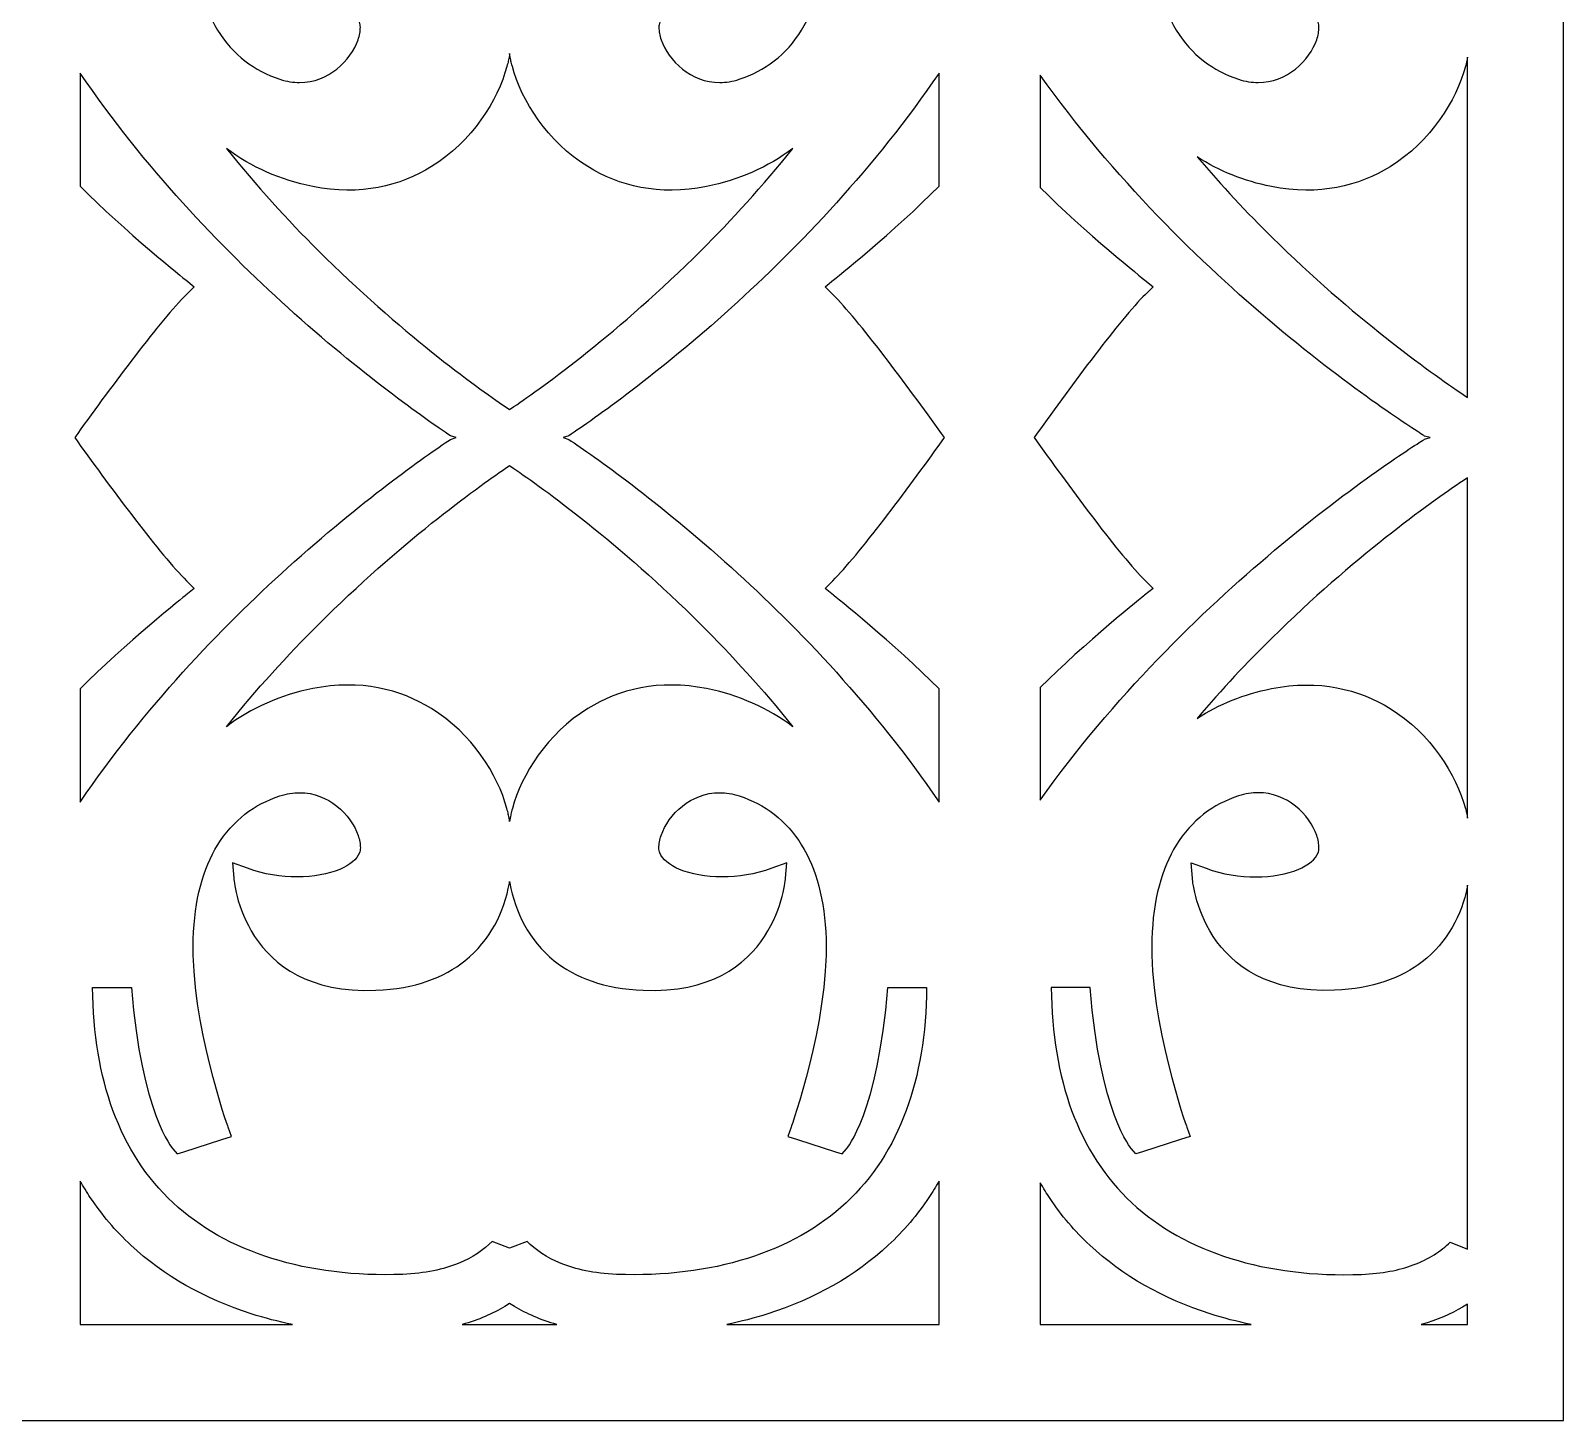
# Model space of a CAD drawing. Header units: centimetres. Extents: x -14.41 to -8.07, y -6.5 to 3.01.
# Drawn here: x -11.241 to -8.07, y -6.5 to -3.624 of the extents above; entities that cross this region are included whole.
import ezdxf

# ---------------------------------------------------------------- set-up
doc = ezdxf.new("R2010")
doc.units = ezdxf.units.CM
doc.header["$MEASUREMENT"] = 0
doc.layers.add('layer 1', color=7, linetype='Continuous')

msp = doc.modelspace()

# ---------------------------------------------------------------- linework, layer by layer
at = {"layer": 'layer 1', "color": 250}
for points, knots in [([(-14.41271, 3.01416), (-14.41271, 3.01416), (-8.07026, 3.01416), (-8.07026, 3.01416), (-8.07026, 3.01416), (-8.07026, 3.01416), (-8.07026, -6.49951), (-8.07026, -6.49951), (-8.07026, -6.49951), (-8.07026, -6.49951), (-14.41271, -6.49951), (-14.41271, -6.49951), (-14.41271, -6.49951), (-14.41271, -6.49951), (-14.41271, 3.01416), (-14.41271, 3.01416)], [0, 0, 0, 0, 0.2, 0.2, 0.2, 0.2, 0.4, 0.4, 0.4, 0.4, 0.6, 0.6, 0.6, 0.6, 1, 1, 1, 1]), ([(-10.25048, -2.78904), (-10.25048, -2.78904), (-10.2145, -2.80317), (-10.2145, -2.80317), (-10.2145, -2.80317), (-10.19686, -2.78557), (-10.17393, -2.76954), (-10.14412, -2.75744), (-10.14412, -2.75744), (-10.11367, -2.74507), (-10.07595, -2.73678), (-10.02924, -2.73495), (-10.02924, -2.73495), (-10.02924, -2.73495), (-10.02932, -2.73495), (-10.02932, -2.73495), (-10.02932, -2.73495), (-9.93075, -2.73123), (-9.83918, -2.74263), (-9.75857, -2.76789), (-9.75857, -2.76789), (-9.67859, -2.79296), (-9.60924, -2.8317), (-9.55444, -2.88287), (-9.55444, -2.88287), (-9.49928, -2.9343), (-9.45769, -2.99816), (-9.42983, -3.07395), (-9.42983, -3.07395), (-9.40276, -3.14761), (-9.38863, -3.23265), (-9.38759, -3.32861), (-9.38759, -3.32861), (-9.38759, -3.32861), (-9.468, -3.32861), (-9.468, -3.32861), (-9.468, -3.32861), (-9.48873, -3.06745), (-9.55334, -2.99495), (-9.55353, -2.99473), (-9.55353, -2.99473), (-9.55353, -2.99473), (-9.56268, -2.98412), (-9.56268, -2.98412), (-9.56268, -2.98412), (-9.56268, -2.98412), (-9.57615, -2.98846), (-9.57615, -2.98846), (-9.57615, -2.98846), (-9.57615, -2.98846), (-9.6548, -3.01383), (-9.6548, -3.01383), (-9.6548, -3.01383), (-9.6548, -3.01383), (-9.675, -3.02034), (-9.675, -3.02034), (-9.675, -3.02034), (-9.675, -3.02034), (-9.66807, -3.03972), (-9.66807, -3.03972), (-9.66807, -3.03972), (-9.66785, -3.04034), (-9.59068, -3.25468), (-9.59583, -3.42871), (-9.59583, -3.42871), (-9.59825, -3.51034), (-9.61651, -3.57473), (-9.64627, -3.62309), (-9.64627, -3.62309), (-9.67786, -3.67441), (-9.72267, -3.70791), (-9.77527, -3.72491), (-9.77527, -3.72491), (-9.78936, -3.72947), (-9.80289, -3.73152), (-9.8157, -3.73152), (-9.8157, -3.73152), (-9.84568, -3.73152), (-9.87214, -3.72029), (-9.89296, -3.70374), (-9.89296, -3.70374), (-9.91413, -3.68689), (-9.92948, -3.66472), (-9.93689, -3.64316), (-9.93689, -3.64316), (-9.94001, -3.63411), (-9.94165, -3.6253), (-9.94165, -3.61724), (-9.94165, -3.61724), (-9.94165, -3.61358), (-9.94101, -3.61015), (-9.93978, -3.60698), (-9.93978, -3.60698), (-9.93463, -3.59367), (-9.91985, -3.58184), (-9.89884, -3.57291), (-9.89884, -3.57291), (-9.87531, -3.56291), (-9.84477, -3.55712), (-9.81104, -3.55712), (-9.81104, -3.55712), (-9.77806, -3.55712), (-9.74251, -3.56267), (-9.70794, -3.57523), (-9.70794, -3.57523), (-9.70794, -3.57523), (-9.67705, -3.58646), (-9.67705, -3.58646), (-9.67705, -3.58646), (-9.67705, -3.58646), (-9.67967, -3.55466), (-9.67967, -3.55466), (-9.67967, -3.55466), (-9.67973, -3.55396), (-9.69679, -3.31162), (-9.97391, -3.32264), (-9.97391, -3.32264), (-10.05475, -3.32582), (-10.11461, -3.34925), (-10.15805, -3.38394), (-10.15805, -3.38394), (-10.21117, -3.42635), (-10.2389, -3.48503), (-10.25007, -3.54406), (-10.25007, -3.54406), (-10.25007, -3.54406), (-10.25048, -3.54771), (-10.25048, -3.54771), (-10.25048, -3.54771), (-10.25048, -3.54771), (-10.25089, -3.54406), (-10.25089, -3.54406), (-10.25089, -3.54406), (-10.26205, -3.48503), (-10.28978, -3.42635), (-10.3429, -3.38394), (-10.3429, -3.38394), (-10.38634, -3.34925), (-10.44621, -3.32582), (-10.52704, -3.32264), (-10.52704, -3.32264), (-10.80417, -3.31162), (-10.82123, -3.55396), (-10.82128, -3.55466), (-10.82128, -3.55466), (-10.82128, -3.55466), (-10.82391, -3.58646), (-10.82391, -3.58646), (-10.82391, -3.58646), (-10.82391, -3.58646), (-10.79301, -3.57523), (-10.79301, -3.57523), (-10.79301, -3.57523), (-10.75845, -3.56267), (-10.72289, -3.55712), (-10.68991, -3.55712), (-10.68991, -3.55712), (-10.65619, -3.55712), (-10.62565, -3.56291), (-10.60212, -3.57291), (-10.60212, -3.57291), (-10.58111, -3.58184), (-10.56632, -3.59367), (-10.56118, -3.60698), (-10.56118, -3.60698), (-10.55995, -3.61015), (-10.5593, -3.61358), (-10.5593, -3.61724), (-10.5593, -3.61724), (-10.5593, -3.6253), (-10.56095, -3.63411), (-10.56406, -3.64316), (-10.56406, -3.64316), (-10.57147, -3.66472), (-10.58682, -3.68689), (-10.608, -3.70374), (-10.608, -3.70374), (-10.62881, -3.72029), (-10.65527, -3.73152), (-10.68525, -3.73152), (-10.68525, -3.73152), (-10.69806, -3.73152), (-10.71159, -3.72947), (-10.72568, -3.72491), (-10.72568, -3.72491), (-10.77828, -3.70791), (-10.82309, -3.67441), (-10.85468, -3.62309), (-10.85468, -3.62309), (-10.88445, -3.57473), (-10.90271, -3.51034), (-10.90512, -3.42871), (-10.90512, -3.42871), (-10.91027, -3.25468), (-10.8331, -3.04034), (-10.83288, -3.03972), (-10.83288, -3.03972), (-10.83288, -3.03972), (-10.82596, -3.02034), (-10.82596, -3.02034), (-10.82596, -3.02034), (-10.82596, -3.02034), (-10.84616, -3.01383), (-10.84616, -3.01383), (-10.84616, -3.01383), (-10.84616, -3.01383), (-10.9248, -2.98846), (-10.9248, -2.98846), (-10.9248, -2.98846), (-10.9248, -2.98846), (-10.93827, -2.98412), (-10.93827, -2.98412), (-10.93827, -2.98412), (-10.93827, -2.98412), (-10.94742, -2.99473), (-10.94742, -2.99473), (-10.94742, -2.99473), (-10.94761, -2.99495), (-11.01222, -3.06745), (-11.03295, -3.32861), (-11.03295, -3.32861), (-11.03295, -3.32861), (-11.11336, -3.32861), (-11.11336, -3.32861), (-11.11336, -3.32861), (-11.11233, -3.23265), (-11.0982, -3.14761), (-11.07112, -3.07395), (-11.07112, -3.07395), (-11.04327, -2.99816), (-11.00167, -2.9343), (-10.94651, -2.88287), (-10.94651, -2.88287), (-10.89172, -2.8317), (-10.82237, -2.79296), (-10.74238, -2.76789), (-10.74238, -2.76789), (-10.66177, -2.74263), (-10.5702, -2.73123), (-10.47163, -2.73495), (-10.47163, -2.73495), (-10.47163, -2.73495), (-10.47171, -2.73495), (-10.47171, -2.73495), (-10.47171, -2.73495), (-10.425, -2.73678), (-10.38729, -2.74507), (-10.35683, -2.75744), (-10.35683, -2.75744), (-10.32702, -2.76954), (-10.3041, -2.78557), (-10.28645, -2.80317), (-10.28645, -2.80317), (-10.28645, -2.80317), (-10.25048, -2.78904), (-10.25048, -2.78904)], [0, 0, 0, 0, 0.0153846, 0.0153846, 0.0153846, 0.0153846, 0.0307692, 0.0307692, 0.0307692, 0.0307692, 0.0461538, 0.0461538, 0.0461538, 0.0461538, 0.0615385, 0.0615385, 0.0615385, 0.0615385, 0.0769231, 0.0769231, 0.0769231, 0.0769231, 0.0923077, 0.0923077, 0.0923077, 0.0923077, 0.1076923, 0.1076923, 0.1076923, 0.1076923, 0.1230769, 0.1230769, 0.1230769, 0.1230769, 0.1384615, 0.1384615, 0.1384615, 0.1384615, 0.1538462, 0.1538462, 0.1538462, 0.1538462, 0.1692308, 0.1692308, 0.1692308, 0.1692308, 0.1846154, 0.1846154, 0.1846154, 0.1846154, 0.2, 0.2, 0.2, 0.2, 0.2153846, 0.2153846, 0.2153846, 0.2153846, 0.2307692, 0.2307692, 0.2307692, 0.2307692, 0.2461538, 0.2461538, 0.2461538, 0.2461538, 0.2615385, 0.2615385, 0.2615385, 0.2615385, 0.2769231, 0.2769231, 0.2769231, 0.2769231, 0.2923077, 0.2923077, 0.2923077, 0.2923077, 0.3076923, 0.3076923, 0.3076923, 0.3076923, 0.3230769, 0.3230769, 0.3230769, 0.3230769, 0.3384615, 0.3384615, 0.3384615, 0.3384615, 0.3538462, 0.3538462, 0.3538462, 0.3538462, 0.3692308, 0.3692308, 0.3692308, 0.3692308, 0.3846154, 0.3846154, 0.3846154, 0.3846154, 0.4, 0.4, 0.4, 0.4, 0.4153846, 0.4153846, 0.4153846, 0.4153846, 0.4307692, 0.4307692, 0.4307692, 0.4307692, 0.4461538, 0.4461538, 0.4461538, 0.4461538, 0.4615385, 0.4615385, 0.4615385, 0.4615385, 0.4769231, 0.4769231, 0.4769231, 0.4769231, 0.4923077, 0.4923077, 0.4923077, 0.4923077, 0.5076923, 0.5076923, 0.5076923, 0.5076923, 0.5230769, 0.5230769, 0.5230769, 0.5230769, 0.5384615, 0.5384615, 0.5384615, 0.5384615, 0.5538462, 0.5538462, 0.5538462, 0.5538462, 0.5692308, 0.5692308, 0.5692308, 0.5692308, 0.5846154, 0.5846154, 0.5846154, 0.5846154, 0.6, 0.6, 0.6, 0.6, 0.6153846, 0.6153846, 0.6153846, 0.6153846, 0.6307692, 0.6307692, 0.6307692, 0.6307692, 0.6461538, 0.6461538, 0.6461538, 0.6461538, 0.6615385, 0.6615385, 0.6615385, 0.6615385, 0.6769231, 0.6769231, 0.6769231, 0.6769231, 0.6923077, 0.6923077, 0.6923077, 0.6923077, 0.7076923, 0.7076923, 0.7076923, 0.7076923, 0.7230769, 0.7230769, 0.7230769, 0.7230769, 0.7384615, 0.7384615, 0.7384615, 0.7384615, 0.7538462, 0.7538462, 0.7538462, 0.7538462, 0.7692308, 0.7692308, 0.7692308, 0.7692308, 0.7846154, 0.7846154, 0.7846154, 0.7846154, 0.8, 0.8, 0.8, 0.8, 0.8153846, 0.8153846, 0.8153846, 0.8153846, 0.8307692, 0.8307692, 0.8307692, 0.8307692, 0.8461538, 0.8461538, 0.8461538, 0.8461538, 0.8615385, 0.8615385, 0.8615385, 0.8615385, 0.8769231, 0.8769231, 0.8769231, 0.8769231, 0.8923077, 0.8923077, 0.8923077, 0.8923077, 0.9076923, 0.9076923, 0.9076923, 0.9076923, 0.9230769, 0.9230769, 0.9230769, 0.9230769, 0.9384615, 0.9384615, 0.9384615, 0.9384615, 0.9538462, 0.9538462, 0.9538462, 0.9538462, 0.9692308, 0.9692308, 0.9692308, 0.9692308, 1, 1, 1, 1]), ([(-8.26846, -3.54044), (-8.26846, -3.54044), (-8.26895, -3.5363), (-8.26895, -3.5363), (-8.26895, -3.5363), (-8.28127, -3.47882), (-8.30963, -3.42235), (-8.36215, -3.38168), (-8.36215, -3.38168), (-8.40531, -3.34824), (-8.46435, -3.32576), (-8.54353, -3.32264), (-8.54353, -3.32264), (-8.82072, -3.31162), (-8.83777, -3.55396), (-8.83783, -3.55466), (-8.83783, -3.55466), (-8.83783, -3.55466), (-8.84045, -3.58646), (-8.84045, -3.58646), (-8.84045, -3.58646), (-8.84045, -3.58646), (-8.80956, -3.57523), (-8.80956, -3.57523), (-8.80956, -3.57523), (-8.775, -3.56267), (-8.73944, -3.55712), (-8.70646, -3.55712), (-8.70646, -3.55712), (-8.67273, -3.55712), (-8.64219, -3.56291), (-8.61866, -3.57291), (-8.61866, -3.57291), (-8.59765, -3.58184), (-8.58287, -3.59367), (-8.57772, -3.60698), (-8.57772, -3.60698), (-8.57649, -3.61015), (-8.57585, -3.61358), (-8.57585, -3.61724), (-8.57585, -3.61724), (-8.57585, -3.6253), (-8.5775, -3.63411), (-8.58062, -3.64318), (-8.58062, -3.64318), (-8.58803, -3.66474), (-8.60338, -3.68691), (-8.62455, -3.70375), (-8.62455, -3.70375), (-8.64536, -3.7203), (-8.6718, -3.73152), (-8.70176, -3.73152), (-8.70176, -3.73152), (-8.71456, -3.73152), (-8.72808, -3.72947), (-8.74217, -3.72491), (-8.74217, -3.72491), (-8.79477, -3.70791), (-8.83958, -3.67441), (-8.87117, -3.62309), (-8.87117, -3.62309), (-8.90093, -3.57473), (-8.91919, -3.51034), (-8.92161, -3.42871), (-8.92161, -3.42871), (-8.92676, -3.25468), (-8.84959, -3.04034), (-8.84936, -3.03972), (-8.84936, -3.03972), (-8.84936, -3.03972), (-8.84244, -3.02034), (-8.84244, -3.02034), (-8.84244, -3.02034), (-8.84244, -3.02034), (-8.86264, -3.01383), (-8.86264, -3.01383), (-8.86264, -3.01383), (-8.86264, -3.01383), (-8.94129, -2.98846), (-8.94129, -2.98846), (-8.94129, -2.98846), (-8.94129, -2.98846), (-8.95476, -2.98412), (-8.95476, -2.98412), (-8.95476, -2.98412), (-8.95476, -2.98412), (-8.96391, -2.99473), (-8.96391, -2.99473), (-8.96391, -2.99473), (-8.9641, -2.99495), (-9.02875, -3.06742), (-9.04944, -3.32861), (-9.04944, -3.32861), (-9.04944, -3.32861), (-9.12985, -3.32861), (-9.12985, -3.32861), (-9.12985, -3.32861), (-9.12881, -3.23272), (-9.11465, -3.14773), (-9.08759, -3.0741), (-9.08759, -3.0741), (-9.05971, -2.99824), (-9.0181, -2.93433), (-8.963, -2.88287), (-8.963, -2.88287), (-8.90802, -2.8317), (-8.83855, -2.79296), (-8.75848, -2.76789), (-8.75848, -2.76789), (-8.67781, -2.74262), (-8.58624, -2.73123), (-8.48767, -2.73495), (-8.48767, -2.73495), (-8.48767, -2.73495), (-8.48775, -2.73495), (-8.48775, -2.73495), (-8.48775, -2.73495), (-8.4451, -2.73662), (-8.40997, -2.7437), (-8.38104, -2.75435), (-8.38104, -2.75435), (-8.34825, -2.76642), (-8.32328, -2.7831), (-8.30427, -2.80164), (-8.30427, -2.80164), (-8.30427, -2.80164), (-8.26846, -2.78733), (-8.26846, -2.78733), (-8.26846, -2.78733), (-8.26846, -2.78733), (-8.26846, -3.54044), (-8.26846, -3.54044)], [0, 0, 0, 0, 0.0294118, 0.0294118, 0.0294118, 0.0294118, 0.0588235, 0.0588235, 0.0588235, 0.0588235, 0.0882353, 0.0882353, 0.0882353, 0.0882353, 0.1176471, 0.1176471, 0.1176471, 0.1176471, 0.1470588, 0.1470588, 0.1470588, 0.1470588, 0.1764706, 0.1764706, 0.1764706, 0.1764706, 0.2058824, 0.2058824, 0.2058824, 0.2058824, 0.2352941, 0.2352941, 0.2352941, 0.2352941, 0.2647059, 0.2647059, 0.2647059, 0.2647059, 0.2941176, 0.2941176, 0.2941176, 0.2941176, 0.3235294, 0.3235294, 0.3235294, 0.3235294, 0.3529412, 0.3529412, 0.3529412, 0.3529412, 0.3823529, 0.3823529, 0.3823529, 0.3823529, 0.4117647, 0.4117647, 0.4117647, 0.4117647, 0.4411765, 0.4411765, 0.4411765, 0.4411765, 0.4705882, 0.4705882, 0.4705882, 0.4705882, 0.5, 0.5, 0.5, 0.5, 0.5294118, 0.5294118, 0.5294118, 0.5294118, 0.5588235, 0.5588235, 0.5588235, 0.5588235, 0.5882353, 0.5882353, 0.5882353, 0.5882353, 0.6176471, 0.6176471, 0.6176471, 0.6176471, 0.6470588, 0.6470588, 0.6470588, 0.6470588, 0.6764706, 0.6764706, 0.6764706, 0.6764706, 0.7058824, 0.7058824, 0.7058824, 0.7058824, 0.7352941, 0.7352941, 0.7352941, 0.7352941, 0.7647059, 0.7647059, 0.7647059, 0.7647059, 0.7941176, 0.7941176, 0.7941176, 0.7941176, 0.8235294, 0.8235294, 0.8235294, 0.8235294, 0.8529412, 0.8529412, 0.8529412, 0.8529412, 0.8823529, 0.8823529, 0.8823529, 0.8823529, 0.9117647, 0.9117647, 0.9117647, 0.9117647, 0.9411765, 0.9411765, 0.9411765, 0.9411765, 1, 1, 1, 1]), ([(-10.25048, -3.67185), (-10.25048, -3.67185), (-10.25007, -3.67543), (-10.25007, -3.67543), (-10.25007, -3.67543), (-10.24911, -3.68055), (-10.24832, -3.68445), (-10.24771, -3.68715), (-10.24771, -3.68715), (-10.24701, -3.69024), (-10.24605, -3.69403), (-10.24486, -3.6985), (-10.24486, -3.6985), (-10.22591, -3.76893), (-10.17257, -3.85375), (-10.08869, -3.90568), (-10.08869, -3.90568), (-10.02414, -3.94565), (-9.94169, -3.96642), (-9.84312, -3.94688), (-9.84312, -3.94688), (-9.77621, -3.93362), (-9.71609, -3.90655), (-9.66448, -3.86805), (-9.66448, -3.86805), (-9.72667, -3.94569), (-9.79139, -4.01629), (-9.85434, -4.07909), (-9.85434, -4.07909), (-10.02428, -4.2486), (-10.18135, -4.36122), (-10.24154, -4.40218), (-10.24154, -4.40218), (-10.24154, -4.40218), (-10.25048, -4.40827), (-10.25048, -4.40827), (-10.25048, -4.40827), (-10.25048, -4.40827), (-10.25941, -4.40218), (-10.25941, -4.40218), (-10.25941, -4.40218), (-10.3196, -4.36122), (-10.47667, -4.2486), (-10.64661, -4.07909), (-10.64661, -4.07909), (-10.70957, -4.01629), (-10.77428, -3.94569), (-10.83648, -3.86805), (-10.83648, -3.86805), (-10.78486, -3.90655), (-10.72475, -3.93362), (-10.65784, -3.94688), (-10.65784, -3.94688), (-10.55926, -3.96642), (-10.47682, -3.94565), (-10.41227, -3.90568), (-10.41227, -3.90568), (-10.32838, -3.85375), (-10.27505, -3.76893), (-10.2561, -3.6985), (-10.2561, -3.6985), (-10.2549, -3.69403), (-10.25395, -3.69024), (-10.25325, -3.68715), (-10.25325, -3.68715), (-10.25263, -3.68445), (-10.25185, -3.68055), (-10.25089, -3.67543), (-10.25089, -3.67543), (-10.25089, -3.67543), (-10.25048, -3.67185), (-10.25048, -3.67185)], [0, 0, 0, 0, 0.0526316, 0.0526316, 0.0526316, 0.0526316, 0.1052632, 0.1052632, 0.1052632, 0.1052632, 0.1578947, 0.1578947, 0.1578947, 0.1578947, 0.2105263, 0.2105263, 0.2105263, 0.2105263, 0.2631579, 0.2631579, 0.2631579, 0.2631579, 0.3157895, 0.3157895, 0.3157895, 0.3157895, 0.3684211, 0.3684211, 0.3684211, 0.3684211, 0.4210526, 0.4210526, 0.4210526, 0.4210526, 0.4736842, 0.4736842, 0.4736842, 0.4736842, 0.5263158, 0.5263158, 0.5263158, 0.5263158, 0.5789474, 0.5789474, 0.5789474, 0.5789474, 0.6315789, 0.6315789, 0.6315789, 0.6315789, 0.6842105, 0.6842105, 0.6842105, 0.6842105, 0.7368421, 0.7368421, 0.7368421, 0.7368421, 0.7894737, 0.7894737, 0.7894737, 0.7894737, 0.8421053, 0.8421053, 0.8421053, 0.8421053, 0.8947368, 0.8947368, 0.8947368, 0.8947368, 1, 1, 1, 1]), ([(-8.26846, -4.38315), (-8.26846, -4.38315), (-8.27748, -4.37708), (-8.27748, -4.37708), (-8.27748, -4.37708), (-8.34812, -4.32953), (-8.50559, -4.21683), (-8.67281, -4.05213), (-8.67281, -4.05213), (-8.72439, -4.00133), (-8.7769, -3.94558), (-8.8281, -3.88527), (-8.8281, -3.88527), (-8.78238, -3.91468), (-8.73078, -3.93569), (-8.67432, -3.94688), (-8.67432, -3.94688), (-8.57561, -3.96641), (-8.49318, -3.94566), (-8.42868, -3.90572), (-8.42868, -3.90572), (-8.34481, -3.85378), (-8.2916, -3.76895), (-8.27265, -3.6985), (-8.27265, -3.6985), (-8.27184, -3.69549), (-8.27119, -3.69297), (-8.27069, -3.69087), (-8.27069, -3.69087), (-8.27023, -3.68898), (-8.26965, -3.68638), (-8.26895, -3.68309), (-8.26895, -3.68309), (-8.26895, -3.68309), (-8.26846, -3.67904), (-8.26846, -3.67904), (-8.26846, -3.67904), (-8.26846, -3.67904), (-8.26846, -4.38315), (-8.26846, -4.38315)], [0, 0, 0, 0, 0.0909091, 0.0909091, 0.0909091, 0.0909091, 0.1818182, 0.1818182, 0.1818182, 0.1818182, 0.2727273, 0.2727273, 0.2727273, 0.2727273, 0.3636364, 0.3636364, 0.3636364, 0.3636364, 0.4545455, 0.4545455, 0.4545455, 0.4545455, 0.5454545, 0.5454545, 0.5454545, 0.5454545, 0.6363636, 0.6363636, 0.6363636, 0.6363636, 0.7272727, 0.7272727, 0.7272727, 0.7272727, 0.8181818, 0.8181818, 0.8181818, 0.8181818, 1, 1, 1, 1]), ([(-11.15039, -4.46622), (-11.15039, -4.46622), (-11.14411, -4.45748), (-11.14411, -4.45748), (-11.14411, -4.45748), (-11.1085, -4.40793), (-11.06552, -4.34921), (-11.02459, -4.29607), (-11.02459, -4.29607), (-10.98391, -4.24327), (-10.94551, -4.19625), (-10.91896, -4.16992), (-10.91896, -4.16992), (-10.91896, -4.16992), (-10.9031, -4.1542), (-10.9031, -4.1542), (-10.9031, -4.1542), (-10.9031, -4.1542), (-10.9206, -4.14014), (-10.9206, -4.14014), (-10.9206, -4.14014), (-10.92097, -4.13984), (-11.04824, -4.03795), (-11.13897, -3.94615), (-11.13897, -3.94615), (-11.13897, -3.94615), (-11.13897, -3.71209), (-11.13897, -3.71209), (-11.13897, -3.71209), (-11.0059, -3.90722), (-10.84863, -4.07141), (-10.70953, -4.19714), (-10.70953, -4.19714), (-10.55683, -4.33518), (-10.42572, -4.42711), (-10.37293, -4.46256), (-10.37293, -4.46256), (-10.37293, -4.46256), (-10.36105, -4.46622), (-10.36105, -4.46622), (-10.36105, -4.46622), (-10.36105, -4.46622), (-10.37293, -4.46987), (-10.37293, -4.46987), (-10.37293, -4.46987), (-10.42572, -4.50532), (-10.55683, -4.59725), (-10.70953, -4.73529), (-10.70953, -4.73529), (-10.84863, -4.86103), (-11.0059, -5.02521), (-11.13897, -5.22034), (-11.13897, -5.22034), (-11.13897, -5.22034), (-11.13897, -4.98628), (-11.13897, -4.98628), (-11.13897, -4.98628), (-11.04824, -4.89448), (-10.92097, -4.79259), (-10.9206, -4.79229), (-10.9206, -4.79229), (-10.9206, -4.79229), (-10.9031, -4.77824), (-10.9031, -4.77824), (-10.9031, -4.77824), (-10.9031, -4.77824), (-10.91896, -4.76251), (-10.91896, -4.76251), (-10.91896, -4.76251), (-10.94551, -4.73618), (-10.98391, -4.68917), (-11.02459, -4.63636), (-11.02459, -4.63636), (-11.06552, -4.58323), (-11.1085, -4.52451), (-11.14411, -4.47496), (-11.14411, -4.47496), (-11.14411, -4.47496), (-11.15039, -4.46622), (-11.15039, -4.46622)], [0, 0, 0, 0, 0.047619, 0.047619, 0.047619, 0.047619, 0.0952381, 0.0952381, 0.0952381, 0.0952381, 0.1428571, 0.1428571, 0.1428571, 0.1428571, 0.1904762, 0.1904762, 0.1904762, 0.1904762, 0.2380952, 0.2380952, 0.2380952, 0.2380952, 0.2857143, 0.2857143, 0.2857143, 0.2857143, 0.3333333, 0.3333333, 0.3333333, 0.3333333, 0.3809524, 0.3809524, 0.3809524, 0.3809524, 0.4285714, 0.4285714, 0.4285714, 0.4285714, 0.4761905, 0.4761905, 0.4761905, 0.4761905, 0.5238095, 0.5238095, 0.5238095, 0.5238095, 0.5714286, 0.5714286, 0.5714286, 0.5714286, 0.6190476, 0.6190476, 0.6190476, 0.6190476, 0.6666667, 0.6666667, 0.6666667, 0.6666667, 0.7142857, 0.7142857, 0.7142857, 0.7142857, 0.7619048, 0.7619048, 0.7619048, 0.7619048, 0.8095238, 0.8095238, 0.8095238, 0.8095238, 0.8571429, 0.8571429, 0.8571429, 0.8571429, 0.9047619, 0.9047619, 0.9047619, 0.9047619, 1, 1, 1, 1]), ([(-10.1399, -4.46622), (-10.1399, -4.46622), (-10.12802, -4.46256), (-10.12802, -4.46256), (-10.12802, -4.46256), (-10.07523, -4.42711), (-9.94412, -4.33518), (-9.79142, -4.19714), (-9.79142, -4.19714), (-9.65233, -4.07141), (-9.49505, -3.90722), (-9.36199, -3.71209), (-9.36199, -3.71209), (-9.36199, -3.71209), (-9.36199, -3.94615), (-9.36199, -3.94615), (-9.36199, -3.94615), (-9.45272, -4.03795), (-9.57998, -4.13984), (-9.58036, -4.14014), (-9.58036, -4.14014), (-9.58036, -4.14014), (-9.59785, -4.1542), (-9.59785, -4.1542), (-9.59785, -4.1542), (-9.59785, -4.1542), (-9.58199, -4.16992), (-9.58199, -4.16992), (-9.58199, -4.16992), (-9.55544, -4.19625), (-9.51704, -4.24327), (-9.47637, -4.29607), (-9.47637, -4.29607), (-9.43544, -4.34921), (-9.39245, -4.40793), (-9.35685, -4.45748), (-9.35685, -4.45748), (-9.35685, -4.45748), (-9.35057, -4.46622), (-9.35057, -4.46622), (-9.35057, -4.46622), (-9.35057, -4.46622), (-9.35685, -4.47496), (-9.35685, -4.47496), (-9.35685, -4.47496), (-9.39245, -4.52451), (-9.43544, -4.58323), (-9.47637, -4.63636), (-9.47637, -4.63636), (-9.51704, -4.68917), (-9.55544, -4.73618), (-9.58199, -4.76251), (-9.58199, -4.76251), (-9.58199, -4.76251), (-9.59785, -4.77824), (-9.59785, -4.77824), (-9.59785, -4.77824), (-9.59785, -4.77824), (-9.58036, -4.79229), (-9.58036, -4.79229), (-9.58036, -4.79229), (-9.57998, -4.79259), (-9.45272, -4.89448), (-9.36199, -4.98628), (-9.36199, -4.98628), (-9.36199, -4.98628), (-9.36199, -5.22034), (-9.36199, -5.22034), (-9.36199, -5.22034), (-9.49505, -5.02521), (-9.65233, -4.86103), (-9.79142, -4.73529), (-9.79142, -4.73529), (-9.94412, -4.59725), (-10.07523, -4.50532), (-10.12802, -4.46987), (-10.12802, -4.46987), (-10.12802, -4.46987), (-10.1399, -4.46622), (-10.1399, -4.46622)], [0, 0, 0, 0, 0.047619, 0.047619, 0.047619, 0.047619, 0.0952381, 0.0952381, 0.0952381, 0.0952381, 0.1428571, 0.1428571, 0.1428571, 0.1428571, 0.1904762, 0.1904762, 0.1904762, 0.1904762, 0.2380952, 0.2380952, 0.2380952, 0.2380952, 0.2857143, 0.2857143, 0.2857143, 0.2857143, 0.3333333, 0.3333333, 0.3333333, 0.3333333, 0.3809524, 0.3809524, 0.3809524, 0.3809524, 0.4285714, 0.4285714, 0.4285714, 0.4285714, 0.4761905, 0.4761905, 0.4761905, 0.4761905, 0.5238095, 0.5238095, 0.5238095, 0.5238095, 0.5714286, 0.5714286, 0.5714286, 0.5714286, 0.6190476, 0.6190476, 0.6190476, 0.6190476, 0.6666667, 0.6666667, 0.6666667, 0.6666667, 0.7142857, 0.7142857, 0.7142857, 0.7142857, 0.7619048, 0.7619048, 0.7619048, 0.7619048, 0.8095238, 0.8095238, 0.8095238, 0.8095238, 0.8571429, 0.8571429, 0.8571429, 0.8571429, 0.9047619, 0.9047619, 0.9047619, 0.9047619, 1, 1, 1, 1]), ([(-9.16507, -4.46622), (-9.16507, -4.46622), (-9.15875, -4.4574), (-9.15875, -4.4574), (-9.15875, -4.4574), (-9.12319, -4.40775), (-9.0805, -4.34893), (-9.0399, -4.2958), (-9.0399, -4.2958), (-8.99966, -4.24314), (-8.96163, -4.19626), (-8.93509, -4.17), (-8.93509, -4.17), (-8.93509, -4.17), (-8.9191, -4.15419), (-8.9191, -4.15419), (-8.9191, -4.15419), (-8.9191, -4.15419), (-8.93664, -4.14014), (-8.93664, -4.14014), (-8.93664, -4.14014), (-8.93701, -4.13984), (-9.06226, -4.03979), (-9.15241, -3.94898), (-9.15241, -3.94898), (-9.15241, -3.94898), (-9.15241, -3.71616), (-9.15241, -3.71616), (-9.15241, -3.71616), (-9.00071, -3.93004), (-8.81917, -4.10583), (-8.66772, -4.23309), (-8.66772, -4.23309), (-8.50317, -4.37137), (-8.374, -4.4525), (-8.35727, -4.46296), (-8.35727, -4.46296), (-8.35727, -4.46296), (-8.34596, -4.46622), (-8.34596, -4.46622), (-8.34596, -4.46622), (-8.34596, -4.46622), (-8.35727, -4.46947), (-8.35727, -4.46947), (-8.35727, -4.46947), (-8.374, -4.47994), (-8.50317, -4.56107), (-8.66772, -4.69934), (-8.66772, -4.69934), (-8.81917, -4.82661), (-9.00071, -5.00239), (-9.15241, -5.21627), (-9.15241, -5.21627), (-9.15241, -5.21627), (-9.15241, -4.98345), (-9.15241, -4.98345), (-9.15241, -4.98345), (-9.06226, -4.89265), (-8.93701, -4.79259), (-8.93664, -4.79229), (-8.93664, -4.79229), (-8.93664, -4.79229), (-8.9191, -4.77824), (-8.9191, -4.77824), (-8.9191, -4.77824), (-8.9191, -4.77824), (-8.93509, -4.76243), (-8.93509, -4.76243), (-8.93509, -4.76243), (-8.96163, -4.73618), (-8.99966, -4.68929), (-9.0399, -4.63663), (-9.0399, -4.63663), (-9.0805, -4.58351), (-9.12319, -4.52468), (-9.15875, -4.47503), (-9.15875, -4.47503), (-9.15875, -4.47503), (-9.16507, -4.46622), (-9.16507, -4.46622)], [0, 0, 0, 0, 0.047619, 0.047619, 0.047619, 0.047619, 0.0952381, 0.0952381, 0.0952381, 0.0952381, 0.1428571, 0.1428571, 0.1428571, 0.1428571, 0.1904762, 0.1904762, 0.1904762, 0.1904762, 0.2380952, 0.2380952, 0.2380952, 0.2380952, 0.2857143, 0.2857143, 0.2857143, 0.2857143, 0.3333333, 0.3333333, 0.3333333, 0.3333333, 0.3809524, 0.3809524, 0.3809524, 0.3809524, 0.4285714, 0.4285714, 0.4285714, 0.4285714, 0.4761905, 0.4761905, 0.4761905, 0.4761905, 0.5238095, 0.5238095, 0.5238095, 0.5238095, 0.5714286, 0.5714286, 0.5714286, 0.5714286, 0.6190476, 0.6190476, 0.6190476, 0.6190476, 0.6666667, 0.6666667, 0.6666667, 0.6666667, 0.7142857, 0.7142857, 0.7142857, 0.7142857, 0.7619048, 0.7619048, 0.7619048, 0.7619048, 0.8095238, 0.8095238, 0.8095238, 0.8095238, 0.8571429, 0.8571429, 0.8571429, 0.8571429, 0.9047619, 0.9047619, 0.9047619, 0.9047619, 1, 1, 1, 1]), ([(-10.25048, -5.26058), (-10.25048, -5.26058), (-10.25007, -5.257), (-10.25007, -5.257), (-10.25007, -5.257), (-10.24911, -5.25188), (-10.24832, -5.24798), (-10.24771, -5.24528), (-10.24771, -5.24528), (-10.24701, -5.24219), (-10.24605, -5.2384), (-10.24486, -5.23393), (-10.24486, -5.23393), (-10.22591, -5.1635), (-10.17257, -5.07869), (-10.08869, -5.02675), (-10.08869, -5.02675), (-10.02414, -4.98678), (-9.94169, -4.96601), (-9.84312, -4.98555), (-9.84312, -4.98555), (-9.77621, -4.99882), (-9.71609, -5.02588), (-9.66448, -5.06438), (-9.66448, -5.06438), (-9.72667, -4.98674), (-9.79139, -4.91615), (-9.85434, -4.85334), (-9.85434, -4.85334), (-10.02428, -4.68383), (-10.18135, -4.57121), (-10.24154, -4.53025), (-10.24154, -4.53025), (-10.24154, -4.53025), (-10.25048, -4.52417), (-10.25048, -4.52417), (-10.25048, -4.52417), (-10.25048, -4.52417), (-10.25941, -4.53025), (-10.25941, -4.53025), (-10.25941, -4.53025), (-10.3196, -4.57121), (-10.47667, -4.68383), (-10.64661, -4.85334), (-10.64661, -4.85334), (-10.70957, -4.91615), (-10.77428, -4.98674), (-10.83648, -5.06438), (-10.83648, -5.06438), (-10.78486, -5.02588), (-10.72475, -4.99882), (-10.65784, -4.98555), (-10.65784, -4.98555), (-10.55926, -4.96601), (-10.47682, -4.98678), (-10.41227, -5.02675), (-10.41227, -5.02675), (-10.32838, -5.07869), (-10.27505, -5.1635), (-10.2561, -5.23393), (-10.2561, -5.23393), (-10.2549, -5.2384), (-10.25395, -5.24219), (-10.25325, -5.24528), (-10.25325, -5.24528), (-10.25263, -5.24798), (-10.25185, -5.25188), (-10.25089, -5.257), (-10.25089, -5.257), (-10.25089, -5.257), (-10.25048, -5.26058), (-10.25048, -5.26058)], [0, 0, 0, 0, 0.0526316, 0.0526316, 0.0526316, 0.0526316, 0.1052632, 0.1052632, 0.1052632, 0.1052632, 0.1578947, 0.1578947, 0.1578947, 0.1578947, 0.2105263, 0.2105263, 0.2105263, 0.2105263, 0.2631579, 0.2631579, 0.2631579, 0.2631579, 0.3157895, 0.3157895, 0.3157895, 0.3157895, 0.3684211, 0.3684211, 0.3684211, 0.3684211, 0.4210526, 0.4210526, 0.4210526, 0.4210526, 0.4736842, 0.4736842, 0.4736842, 0.4736842, 0.5263158, 0.5263158, 0.5263158, 0.5263158, 0.5789474, 0.5789474, 0.5789474, 0.5789474, 0.6315789, 0.6315789, 0.6315789, 0.6315789, 0.6842105, 0.6842105, 0.6842105, 0.6842105, 0.7368421, 0.7368421, 0.7368421, 0.7368421, 0.7894737, 0.7894737, 0.7894737, 0.7894737, 0.8421053, 0.8421053, 0.8421053, 0.8421053, 0.8947368, 0.8947368, 0.8947368, 0.8947368, 1, 1, 1, 1]), ([(-8.26846, -5.25339), (-8.26846, -5.25339), (-8.26895, -5.24934), (-8.26895, -5.24934), (-8.26895, -5.24934), (-8.26965, -5.24606), (-8.27023, -5.24345), (-8.27069, -5.24156), (-8.27069, -5.24156), (-8.27119, -5.23946), (-8.27184, -5.23694), (-8.27265, -5.23393), (-8.27265, -5.23393), (-8.2916, -5.16349), (-8.34481, -5.07865), (-8.42868, -5.02672), (-8.42868, -5.02672), (-8.49318, -4.98678), (-8.57561, -4.96602), (-8.67432, -4.98555), (-8.67432, -4.98555), (-8.73078, -4.99674), (-8.78238, -5.01775), (-8.8281, -5.04716), (-8.8281, -5.04716), (-8.7769, -4.98685), (-8.72439, -4.9311), (-8.67281, -4.8803), (-8.67281, -4.8803), (-8.50559, -4.7156), (-8.34812, -4.6029), (-8.27748, -4.55535), (-8.27748, -4.55535), (-8.27748, -4.55535), (-8.26846, -4.54929), (-8.26846, -4.54929), (-8.26846, -4.54929), (-8.26846, -4.54929), (-8.26846, -5.25339), (-8.26846, -5.25339)], [0, 0, 0, 0, 0.0909091, 0.0909091, 0.0909091, 0.0909091, 0.1818182, 0.1818182, 0.1818182, 0.1818182, 0.2727273, 0.2727273, 0.2727273, 0.2727273, 0.3636364, 0.3636364, 0.3636364, 0.3636364, 0.4545455, 0.4545455, 0.4545455, 0.4545455, 0.5454545, 0.5454545, 0.5454545, 0.5454545, 0.6363636, 0.6363636, 0.6363636, 0.6363636, 0.7272727, 0.7272727, 0.7272727, 0.7272727, 0.8181818, 0.8181818, 0.8181818, 0.8181818, 1, 1, 1, 1]), ([(-10.25048, -6.1434), (-10.25048, -6.1434), (-10.2145, -6.12926), (-10.2145, -6.12926), (-10.2145, -6.12926), (-10.19686, -6.14687), (-10.17393, -6.16289), (-10.14412, -6.17499), (-10.14412, -6.17499), (-10.11367, -6.18736), (-10.07595, -6.19566), (-10.02924, -6.19748), (-10.02924, -6.19748), (-10.02924, -6.19748), (-10.02932, -6.19748), (-10.02932, -6.19748), (-10.02932, -6.19748), (-9.93075, -6.2012), (-9.83918, -6.18981), (-9.75857, -6.16455), (-9.75857, -6.16455), (-9.67859, -6.13947), (-9.60924, -6.10073), (-9.55444, -6.04956), (-9.55444, -6.04956), (-9.49928, -5.99813), (-9.45769, -5.93427), (-9.42983, -5.85848), (-9.42983, -5.85848), (-9.40276, -5.78482), (-9.38863, -5.69979), (-9.38759, -5.60382), (-9.38759, -5.60382), (-9.38759, -5.60382), (-9.468, -5.60382), (-9.468, -5.60382), (-9.468, -5.60382), (-9.48873, -5.86498), (-9.55334, -5.93748), (-9.55353, -5.9377), (-9.55353, -5.9377), (-9.55353, -5.9377), (-9.56268, -5.94832), (-9.56268, -5.94832), (-9.56268, -5.94832), (-9.56268, -5.94832), (-9.57615, -5.94398), (-9.57615, -5.94398), (-9.57615, -5.94398), (-9.57615, -5.94398), (-9.6548, -5.91861), (-9.6548, -5.91861), (-9.6548, -5.91861), (-9.6548, -5.91861), (-9.675, -5.91209), (-9.675, -5.91209), (-9.675, -5.91209), (-9.675, -5.91209), (-9.66807, -5.89272), (-9.66807, -5.89272), (-9.66807, -5.89272), (-9.66785, -5.89209), (-9.59068, -5.67775), (-9.59583, -5.50372), (-9.59583, -5.50372), (-9.59825, -5.4221), (-9.61651, -5.3577), (-9.64627, -5.30935), (-9.64627, -5.30935), (-9.67786, -5.25803), (-9.72267, -5.22452), (-9.77527, -5.20752), (-9.77527, -5.20752), (-9.78936, -5.20297), (-9.80289, -5.20091), (-9.8157, -5.20091), (-9.8157, -5.20091), (-9.84568, -5.20091), (-9.87214, -5.21214), (-9.89296, -5.2287), (-9.89296, -5.2287), (-9.91413, -5.24554), (-9.92948, -5.26771), (-9.93689, -5.28927), (-9.93689, -5.28927), (-9.94001, -5.29833), (-9.94165, -5.30714), (-9.94165, -5.31519), (-9.94165, -5.31519), (-9.94165, -5.31885), (-9.94101, -5.32228), (-9.93978, -5.32546), (-9.93978, -5.32546), (-9.93463, -5.33876), (-9.91985, -5.35059), (-9.89884, -5.35952), (-9.89884, -5.35952), (-9.87531, -5.36952), (-9.84477, -5.37531), (-9.81104, -5.37531), (-9.81104, -5.37531), (-9.77806, -5.37531), (-9.74251, -5.36976), (-9.70794, -5.3572), (-9.70794, -5.3572), (-9.70794, -5.3572), (-9.67705, -5.34597), (-9.67705, -5.34597), (-9.67705, -5.34597), (-9.67705, -5.34597), (-9.67967, -5.37777), (-9.67967, -5.37777), (-9.67967, -5.37777), (-9.67973, -5.37847), (-9.69679, -5.62081), (-9.97391, -5.6098), (-9.97391, -5.6098), (-10.05475, -5.60661), (-10.11461, -5.58319), (-10.15805, -5.5485), (-10.15805, -5.5485), (-10.21117, -5.50608), (-10.2389, -5.4474), (-10.25007, -5.38838), (-10.25007, -5.38838), (-10.25007, -5.38838), (-10.25048, -5.38473), (-10.25048, -5.38473), (-10.25048, -5.38473), (-10.25048, -5.38473), (-10.25089, -5.38838), (-10.25089, -5.38838), (-10.25089, -5.38838), (-10.26205, -5.4474), (-10.28978, -5.50608), (-10.3429, -5.5485), (-10.3429, -5.5485), (-10.38634, -5.58319), (-10.44621, -5.60661), (-10.52704, -5.6098), (-10.52704, -5.6098), (-10.80417, -5.62081), (-10.82123, -5.37847), (-10.82128, -5.37777), (-10.82128, -5.37777), (-10.82128, -5.37777), (-10.82391, -5.34597), (-10.82391, -5.34597), (-10.82391, -5.34597), (-10.82391, -5.34597), (-10.79301, -5.3572), (-10.79301, -5.3572), (-10.79301, -5.3572), (-10.75845, -5.36976), (-10.72289, -5.37531), (-10.68991, -5.37531), (-10.68991, -5.37531), (-10.65619, -5.37531), (-10.62565, -5.36952), (-10.60212, -5.35952), (-10.60212, -5.35952), (-10.58111, -5.35059), (-10.56632, -5.33876), (-10.56118, -5.32546), (-10.56118, -5.32546), (-10.55995, -5.32228), (-10.5593, -5.31885), (-10.5593, -5.31519), (-10.5593, -5.31519), (-10.5593, -5.30714), (-10.56095, -5.29833), (-10.56406, -5.28927), (-10.56406, -5.28927), (-10.57147, -5.26771), (-10.58682, -5.24554), (-10.608, -5.2287), (-10.608, -5.2287), (-10.62881, -5.21214), (-10.65527, -5.20091), (-10.68525, -5.20091), (-10.68525, -5.20091), (-10.69806, -5.20091), (-10.71159, -5.20297), (-10.72568, -5.20752), (-10.72568, -5.20752), (-10.77828, -5.22452), (-10.82309, -5.25803), (-10.85468, -5.30935), (-10.85468, -5.30935), (-10.88445, -5.3577), (-10.90271, -5.4221), (-10.90512, -5.50372), (-10.90512, -5.50372), (-10.91027, -5.67775), (-10.8331, -5.89209), (-10.83288, -5.89272), (-10.83288, -5.89272), (-10.83288, -5.89272), (-10.82596, -5.91209), (-10.82596, -5.91209), (-10.82596, -5.91209), (-10.82596, -5.91209), (-10.84616, -5.91861), (-10.84616, -5.91861), (-10.84616, -5.91861), (-10.84616, -5.91861), (-10.9248, -5.94398), (-10.9248, -5.94398), (-10.9248, -5.94398), (-10.9248, -5.94398), (-10.93827, -5.94832), (-10.93827, -5.94832), (-10.93827, -5.94832), (-10.93827, -5.94832), (-10.94742, -5.9377), (-10.94742, -5.9377), (-10.94742, -5.9377), (-10.94761, -5.93748), (-11.01222, -5.86498), (-11.03295, -5.60382), (-11.03295, -5.60382), (-11.03295, -5.60382), (-11.11336, -5.60382), (-11.11336, -5.60382), (-11.11336, -5.60382), (-11.11233, -5.69979), (-11.0982, -5.78482), (-11.07112, -5.85848), (-11.07112, -5.85848), (-11.04327, -5.93427), (-11.00167, -5.99813), (-10.94651, -6.04956), (-10.94651, -6.04956), (-10.89172, -6.10073), (-10.82237, -6.13947), (-10.74238, -6.16455), (-10.74238, -6.16455), (-10.66177, -6.18981), (-10.5702, -6.2012), (-10.47163, -6.19748), (-10.47163, -6.19748), (-10.47163, -6.19748), (-10.47171, -6.19748), (-10.47171, -6.19748), (-10.47171, -6.19748), (-10.425, -6.19566), (-10.38729, -6.18736), (-10.35683, -6.17499), (-10.35683, -6.17499), (-10.32702, -6.16289), (-10.3041, -6.14687), (-10.28645, -6.12926), (-10.28645, -6.12926), (-10.28645, -6.12926), (-10.25048, -6.1434), (-10.25048, -6.1434)], [0, 0, 0, 0, 0.0153846, 0.0153846, 0.0153846, 0.0153846, 0.0307692, 0.0307692, 0.0307692, 0.0307692, 0.0461538, 0.0461538, 0.0461538, 0.0461538, 0.0615385, 0.0615385, 0.0615385, 0.0615385, 0.0769231, 0.0769231, 0.0769231, 0.0769231, 0.0923077, 0.0923077, 0.0923077, 0.0923077, 0.1076923, 0.1076923, 0.1076923, 0.1076923, 0.1230769, 0.1230769, 0.1230769, 0.1230769, 0.1384615, 0.1384615, 0.1384615, 0.1384615, 0.1538462, 0.1538462, 0.1538462, 0.1538462, 0.1692308, 0.1692308, 0.1692308, 0.1692308, 0.1846154, 0.1846154, 0.1846154, 0.1846154, 0.2, 0.2, 0.2, 0.2, 0.2153846, 0.2153846, 0.2153846, 0.2153846, 0.2307692, 0.2307692, 0.2307692, 0.2307692, 0.2461538, 0.2461538, 0.2461538, 0.2461538, 0.2615385, 0.2615385, 0.2615385, 0.2615385, 0.2769231, 0.2769231, 0.2769231, 0.2769231, 0.2923077, 0.2923077, 0.2923077, 0.2923077, 0.3076923, 0.3076923, 0.3076923, 0.3076923, 0.3230769, 0.3230769, 0.3230769, 0.3230769, 0.3384615, 0.3384615, 0.3384615, 0.3384615, 0.3538462, 0.3538462, 0.3538462, 0.3538462, 0.3692308, 0.3692308, 0.3692308, 0.3692308, 0.3846154, 0.3846154, 0.3846154, 0.3846154, 0.4, 0.4, 0.4, 0.4, 0.4153846, 0.4153846, 0.4153846, 0.4153846, 0.4307692, 0.4307692, 0.4307692, 0.4307692, 0.4461538, 0.4461538, 0.4461538, 0.4461538, 0.4615385, 0.4615385, 0.4615385, 0.4615385, 0.4769231, 0.4769231, 0.4769231, 0.4769231, 0.4923077, 0.4923077, 0.4923077, 0.4923077, 0.5076923, 0.5076923, 0.5076923, 0.5076923, 0.5230769, 0.5230769, 0.5230769, 0.5230769, 0.5384615, 0.5384615, 0.5384615, 0.5384615, 0.5538462, 0.5538462, 0.5538462, 0.5538462, 0.5692308, 0.5692308, 0.5692308, 0.5692308, 0.5846154, 0.5846154, 0.5846154, 0.5846154, 0.6, 0.6, 0.6, 0.6, 0.6153846, 0.6153846, 0.6153846, 0.6153846, 0.6307692, 0.6307692, 0.6307692, 0.6307692, 0.6461538, 0.6461538, 0.6461538, 0.6461538, 0.6615385, 0.6615385, 0.6615385, 0.6615385, 0.6769231, 0.6769231, 0.6769231, 0.6769231, 0.6923077, 0.6923077, 0.6923077, 0.6923077, 0.7076923, 0.7076923, 0.7076923, 0.7076923, 0.7230769, 0.7230769, 0.7230769, 0.7230769, 0.7384615, 0.7384615, 0.7384615, 0.7384615, 0.7538462, 0.7538462, 0.7538462, 0.7538462, 0.7692308, 0.7692308, 0.7692308, 0.7692308, 0.7846154, 0.7846154, 0.7846154, 0.7846154, 0.8, 0.8, 0.8, 0.8, 0.8153846, 0.8153846, 0.8153846, 0.8153846, 0.8307692, 0.8307692, 0.8307692, 0.8307692, 0.8461538, 0.8461538, 0.8461538, 0.8461538, 0.8615385, 0.8615385, 0.8615385, 0.8615385, 0.8769231, 0.8769231, 0.8769231, 0.8769231, 0.8923077, 0.8923077, 0.8923077, 0.8923077, 0.9076923, 0.9076923, 0.9076923, 0.9076923, 0.9230769, 0.9230769, 0.9230769, 0.9230769, 0.9384615, 0.9384615, 0.9384615, 0.9384615, 0.9538462, 0.9538462, 0.9538462, 0.9538462, 0.9692308, 0.9692308, 0.9692308, 0.9692308, 1, 1, 1, 1]), ([(-8.26846, -6.1451), (-8.26846, -6.1451), (-8.30427, -6.1308), (-8.30427, -6.1308), (-8.30427, -6.1308), (-8.32328, -6.14933), (-8.34825, -6.16601), (-8.38104, -6.17809), (-8.38104, -6.17809), (-8.40997, -6.18873), (-8.4451, -6.19581), (-8.48775, -6.19748), (-8.48775, -6.19748), (-8.48775, -6.19748), (-8.48767, -6.19748), (-8.48767, -6.19748), (-8.48767, -6.19748), (-8.58624, -6.2012), (-8.67781, -6.18981), (-8.75848, -6.16455), (-8.75848, -6.16455), (-8.83855, -6.13948), (-8.90802, -6.10073), (-8.963, -6.04956), (-8.963, -6.04956), (-9.0181, -5.9981), (-9.05971, -5.9342), (-9.08759, -5.85834), (-9.08759, -5.85834), (-9.11465, -5.7847), (-9.12881, -5.69971), (-9.12985, -5.60382), (-9.12985, -5.60382), (-9.12985, -5.60382), (-9.04944, -5.60382), (-9.04944, -5.60382), (-9.04944, -5.60382), (-9.02875, -5.86501), (-8.9641, -5.93749), (-8.96391, -5.9377), (-8.96391, -5.9377), (-8.96391, -5.9377), (-8.95476, -5.94832), (-8.95476, -5.94832), (-8.95476, -5.94832), (-8.95476, -5.94832), (-8.94129, -5.94398), (-8.94129, -5.94398), (-8.94129, -5.94398), (-8.94129, -5.94398), (-8.86264, -5.91861), (-8.86264, -5.91861), (-8.86264, -5.91861), (-8.86264, -5.91861), (-8.84244, -5.91209), (-8.84244, -5.91209), (-8.84244, -5.91209), (-8.84244, -5.91209), (-8.84936, -5.89272), (-8.84936, -5.89272), (-8.84936, -5.89272), (-8.84959, -5.89209), (-8.92676, -5.67775), (-8.92161, -5.50372), (-8.92161, -5.50372), (-8.91919, -5.42209), (-8.90093, -5.3577), (-8.87117, -5.30934), (-8.87117, -5.30934), (-8.83958, -5.25803), (-8.79477, -5.22452), (-8.74217, -5.20752), (-8.74217, -5.20752), (-8.72808, -5.20297), (-8.71456, -5.20091), (-8.70176, -5.20091), (-8.70176, -5.20091), (-8.6718, -5.20091), (-8.64536, -5.21214), (-8.62455, -5.22868), (-8.62455, -5.22868), (-8.60338, -5.24552), (-8.58803, -5.2677), (-8.58062, -5.28925), (-8.58062, -5.28925), (-8.5775, -5.29832), (-8.57585, -5.30713), (-8.57585, -5.31519), (-8.57585, -5.31519), (-8.57585, -5.31885), (-8.57649, -5.32228), (-8.57772, -5.32546), (-8.57772, -5.32546), (-8.58287, -5.33877), (-8.59765, -5.35059), (-8.61866, -5.35952), (-8.61866, -5.35952), (-8.64219, -5.36952), (-8.67273, -5.37531), (-8.70646, -5.37531), (-8.70646, -5.37531), (-8.73944, -5.37531), (-8.775, -5.36976), (-8.80956, -5.3572), (-8.80956, -5.3572), (-8.80956, -5.3572), (-8.84045, -5.34597), (-8.84045, -5.34597), (-8.84045, -5.34597), (-8.84045, -5.34597), (-8.83783, -5.37777), (-8.83783, -5.37777), (-8.83783, -5.37777), (-8.83777, -5.37847), (-8.82072, -5.62081), (-8.54353, -5.6098), (-8.54353, -5.6098), (-8.46435, -5.60667), (-8.40531, -5.58419), (-8.36215, -5.55075), (-8.36215, -5.55075), (-8.30963, -5.51008), (-8.28127, -5.45362), (-8.26895, -5.39613), (-8.26895, -5.39613), (-8.26895, -5.39613), (-8.26846, -5.392), (-8.26846, -5.392), (-8.26846, -5.392), (-8.26846, -5.392), (-8.26846, -6.1451), (-8.26846, -6.1451)], [0, 0, 0, 0, 0.0294118, 0.0294118, 0.0294118, 0.0294118, 0.0588235, 0.0588235, 0.0588235, 0.0588235, 0.0882353, 0.0882353, 0.0882353, 0.0882353, 0.1176471, 0.1176471, 0.1176471, 0.1176471, 0.1470588, 0.1470588, 0.1470588, 0.1470588, 0.1764706, 0.1764706, 0.1764706, 0.1764706, 0.2058824, 0.2058824, 0.2058824, 0.2058824, 0.2352941, 0.2352941, 0.2352941, 0.2352941, 0.2647059, 0.2647059, 0.2647059, 0.2647059, 0.2941176, 0.2941176, 0.2941176, 0.2941176, 0.3235294, 0.3235294, 0.3235294, 0.3235294, 0.3529412, 0.3529412, 0.3529412, 0.3529412, 0.3823529, 0.3823529, 0.3823529, 0.3823529, 0.4117647, 0.4117647, 0.4117647, 0.4117647, 0.4411765, 0.4411765, 0.4411765, 0.4411765, 0.4705882, 0.4705882, 0.4705882, 0.4705882, 0.5, 0.5, 0.5, 0.5, 0.5294118, 0.5294118, 0.5294118, 0.5294118, 0.5588235, 0.5588235, 0.5588235, 0.5588235, 0.5882353, 0.5882353, 0.5882353, 0.5882353, 0.6176471, 0.6176471, 0.6176471, 0.6176471, 0.6470588, 0.6470588, 0.6470588, 0.6470588, 0.6764706, 0.6764706, 0.6764706, 0.6764706, 0.7058824, 0.7058824, 0.7058824, 0.7058824, 0.7352941, 0.7352941, 0.7352941, 0.7352941, 0.7647059, 0.7647059, 0.7647059, 0.7647059, 0.7941176, 0.7941176, 0.7941176, 0.7941176, 0.8235294, 0.8235294, 0.8235294, 0.8235294, 0.8529412, 0.8529412, 0.8529412, 0.8529412, 0.8823529, 0.8823529, 0.8823529, 0.8823529, 0.9117647, 0.9117647, 0.9117647, 0.9117647, 0.9411765, 0.9411765, 0.9411765, 0.9411765, 1, 1, 1, 1]), ([(-11.13897, -6.30131), (-11.13897, -6.30131), (-11.13897, -6.00452), (-11.13897, -6.00452), (-11.13897, -6.00452), (-11.13234, -6.01601), (-11.12538, -6.02723), (-11.11809, -6.03818), (-11.11809, -6.03818), (-11.09402, -6.07427), (-11.06612, -6.10744), (-11.03401, -6.13727), (-11.03401, -6.13727), (-10.96591, -6.20049), (-10.88134, -6.24828), (-10.78491, -6.27911), (-10.78491, -6.27911), (-10.75741, -6.2879), (-10.72894, -6.29531), (-10.69962, -6.30131), (-10.69962, -6.30131), (-10.69962, -6.30131), (-11.13897, -6.30131), (-11.13897, -6.30131)], [0, 0, 0, 0, 0.1428571, 0.1428571, 0.1428571, 0.1428571, 0.2857143, 0.2857143, 0.2857143, 0.2857143, 0.4285714, 0.4285714, 0.4285714, 0.4285714, 0.5714286, 0.5714286, 0.5714286, 0.5714286, 0.7142857, 0.7142857, 0.7142857, 0.7142857, 1, 1, 1, 1]), ([(-9.80134, -6.30131), (-9.77202, -6.29531), (-9.74355, -6.2879), (-9.71605, -6.27911), (-9.71605, -6.27911), (-9.61961, -6.24828), (-9.53504, -6.20049), (-9.46694, -6.13727), (-9.46694, -6.13727), (-9.43484, -6.10744), (-9.40694, -6.07427), (-9.38287, -6.03818), (-9.38287, -6.03818), (-9.37557, -6.02723), (-9.36861, -6.01601), (-9.36199, -6.00452), (-9.36199, -6.00452), (-9.36199, -6.00452), (-9.36199, -6.30131), (-9.36199, -6.30131), (-9.36199, -6.30131), (-9.36199, -6.30131), (-9.80134, -6.30131), (-9.80134, -6.30131)], [0, 0, 0, 0, 0.1428571, 0.1428571, 0.1428571, 0.1428571, 0.2857143, 0.2857143, 0.2857143, 0.2857143, 0.4285714, 0.4285714, 0.4285714, 0.4285714, 0.5714286, 0.5714286, 0.5714286, 0.5714286, 0.7142857, 0.7142857, 0.7142857, 0.7142857, 1, 1, 1, 1]), ([(-9.15241, -6.30131), (-9.15241, -6.30131), (-9.15241, -6.29908), (-9.15241, -6.29908), (-9.15241, -6.29908), (-9.15241, -6.29908), (-9.15241, -6.00823), (-9.15241, -6.00823), (-9.15241, -6.00823), (-9.14603, -6.01918), (-9.13935, -6.02989), (-9.13235, -6.04035), (-9.13235, -6.04035), (-9.10866, -6.07576), (-9.0814, -6.10822), (-9.05012, -6.13727), (-9.05012, -6.13727), (-8.98226, -6.20047), (-8.89777, -6.24826), (-8.80131, -6.27908), (-8.80131, -6.27908), (-8.77378, -6.28788), (-8.74527, -6.2953), (-8.7159, -6.30131), (-8.7159, -6.30131), (-8.7159, -6.30131), (-9.15241, -6.30131), (-9.15241, -6.30131)], [0, 0, 0, 0, 0.125, 0.125, 0.125, 0.125, 0.25, 0.25, 0.25, 0.25, 0.375, 0.375, 0.375, 0.375, 0.5, 0.5, 0.5, 0.5, 0.625, 0.625, 0.625, 0.625, 0.75, 0.75, 0.75, 0.75, 1, 1, 1, 1]), ([(-10.34845, -6.30131), (-10.31463, -6.29165), (-10.28555, -6.27878), (-10.26056, -6.26398), (-10.26056, -6.26398), (-10.26056, -6.26398), (-10.25048, -6.25801), (-10.25048, -6.25801), (-10.25048, -6.25801), (-10.25048, -6.25801), (-10.2404, -6.26398), (-10.2404, -6.26398), (-10.2404, -6.26398), (-10.2154, -6.27878), (-10.18632, -6.29165), (-10.1525, -6.30131), (-10.1525, -6.30131), (-10.1525, -6.30131), (-10.34845, -6.30131), (-10.34845, -6.30131)], [0, 0, 0, 0, 0.1666667, 0.1666667, 0.1666667, 0.1666667, 0.3333333, 0.3333333, 0.3333333, 0.3333333, 0.5, 0.5, 0.5, 0.5, 0.6666667, 0.6666667, 0.6666667, 0.6666667, 1, 1, 1, 1]), ([(-8.36442, -6.30131), (-8.33163, -6.29192), (-8.30322, -6.27945), (-8.27862, -6.26507), (-8.27862, -6.26507), (-8.27862, -6.26507), (-8.26846, -6.25914), (-8.26846, -6.25914), (-8.26846, -6.25914), (-8.26846, -6.25914), (-8.26846, -6.30131), (-8.26846, -6.30131), (-8.26846, -6.30131), (-8.26846, -6.30131), (-8.36442, -6.30131), (-8.36442, -6.30131)], [0, 0, 0, 0, 0.2, 0.2, 0.2, 0.2, 0.4, 0.4, 0.4, 0.4, 0.6, 0.6, 0.6, 0.6, 1, 1, 1, 1])]:
    msp.add_open_spline(points, degree=3, knots=knots, dxfattribs=at)

doc.saveas('drawing.dxf')
